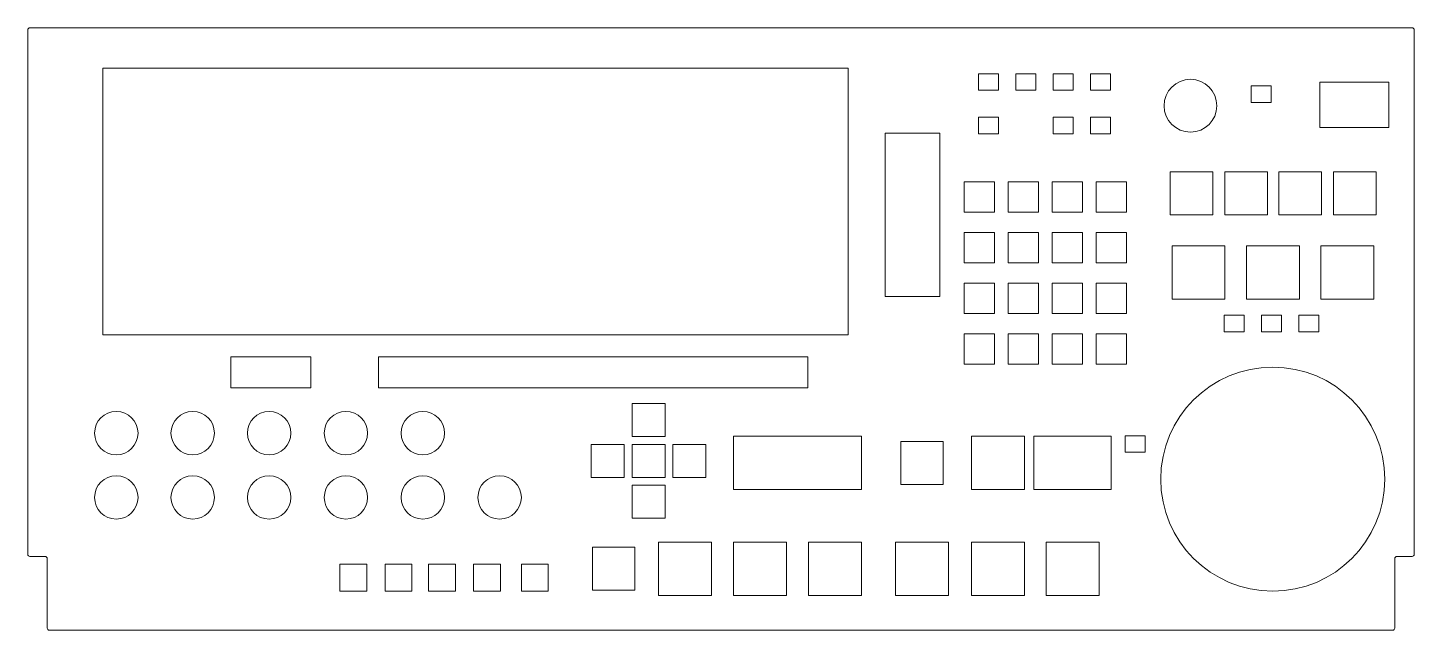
# Model space of a CAD drawing. Header units: inches. Extents: x 0 to 16, y 0 to 6.9.
import ezdxf

# ---------------------------------------------------------------- set-up
doc = ezdxf.new("R2010")
doc.units = ezdxf.units.IN
doc.header["$MEASUREMENT"] = 0
doc.layers.add('expand', color=178, linetype='Continuous', lineweight=0, true_color=0x000000)

msp = doc.modelspace()

# ---------------------------------------------------------------- linework, layer by layer
at = {"layer": 'expand'}
for p, q in [((0, 6.9125), (0, 0.875)), ((15.94375, 6.9375), (0.025, 6.9375)), ((15.96875, 0.875), (15.96875, 6.9125)), ((9.4475, 6.4725), (0.865, 6.4725)), ((0.865, 6.4725), (0.865, 3.4025)), ((9.4475, 6.4725), (9.4475, 3.4025)), ((10.94875, 6.2175), (10.94875, 6.4075)), ((11.17875, 6.4075), (10.94875, 6.4075)), ((11.17875, 6.2175), (11.17875, 6.4075)), ((11.60875, 6.4075), (11.37875, 6.4075)), ((11.37875, 6.2175), (11.37875, 6.4075)), ((11.60875, 6.2175), (11.60875, 6.4075)), ((12.03875, 6.4075), (11.80875, 6.4075)), ((11.80875, 6.2175), (11.80875, 6.4075)), ((12.03875, 6.2175), (12.03875, 6.4075)), ((12.46875, 6.4075), (12.23875, 6.4075)), ((12.23875, 6.2175), (12.23875, 6.4075)), ((12.46875, 6.2175), (12.46875, 6.4075)), ((14.08875, 6.0775), (14.08875, 6.2675)), ((14.31875, 6.2675), (14.08875, 6.2675)), ((14.31875, 6.0775), (14.31875, 6.2675)), ((14.88275, 6.3125), (15.67475, 6.3125)), ((14.88275, 5.7875), (14.88275, 6.3125)), ((15.67475, 6.3125), (15.67475, 5.7875)), ((11.17875, 6.2175), (10.94875, 6.2175)), ((11.60875, 6.2175), (11.37875, 6.2175)), ((12.03875, 6.2175), (11.80875, 6.2175)), ((12.46875, 6.2175), (12.23875, 6.2175)), ((14.31875, 6.0775), (14.08875, 6.0775)), ((10.94875, 5.7175), (10.94875, 5.9075)), ((11.17875, 5.9075), (10.94875, 5.9075)), ((11.17875, 5.7175), (11.17875, 5.9075)), ((11.80875, 5.7175), (11.80875, 5.9075)), ((12.03875, 5.9075), (11.80875, 5.9075)), ((12.03875, 5.7175), (12.03875, 5.9075)), ((12.46875, 5.9075), (12.23875, 5.9075)), ((12.23875, 5.7175), (12.23875, 5.9075)), ((12.46875, 5.7175), (12.46875, 5.9075)), ((15.67475, 5.7875), (14.88275, 5.7875)), ((10.50375, 5.7225), (9.87375, 5.7225)), ((9.87375, 5.7225), (9.87375, 3.8425)), ((10.50375, 5.7225), (10.50375, 3.8425)), ((11.17875, 5.7175), (10.94875, 5.7175)), ((12.03875, 5.7175), (11.80875, 5.7175)), ((12.46875, 5.7175), (12.23875, 5.7175)), ((13.15875, 4.7835), (13.15875, 5.2785)), ((13.15875, 5.2785), (13.64875, 5.2785)), ((13.64875, 5.2785), (13.64875, 4.7835)), ((13.78875, 4.7835), (13.78875, 5.2785)), ((13.78875, 5.2785), (14.27875, 5.2785)), ((14.27875, 5.2785), (14.27875, 4.7835)), ((14.40875, 4.7835), (14.40875, 5.2785)), ((14.40875, 5.2785), (14.89875, 5.2785)), ((14.89875, 5.2785), (14.89875, 4.7835)), ((15.03875, 4.7835), (15.03875, 5.2785)), ((15.03875, 5.2785), (15.52875, 5.2785)), ((15.52875, 5.2785), (15.52875, 4.7835)), ((10.78375, 5.1625), (11.13375, 5.1625)), ((10.78375, 4.8125), (10.78375, 5.1625)), ((11.13375, 5.1625), (11.13375, 4.8125)), ((11.29045, 5.1625), (11.64045, 5.1625)), ((11.29045, 4.8125), (11.29045, 5.1625)), ((11.64045, 5.1625), (11.64045, 4.8125)), ((11.79705, 4.8125), (11.79705, 5.1625)), ((11.79705, 5.1625), (12.14705, 5.1625)), ((12.14705, 5.1625), (12.14705, 4.8125)), ((12.30375, 4.8125), (12.30375, 5.1625)), ((12.30375, 5.1625), (12.65375, 5.1625)), ((12.65375, 5.1625), (12.65375, 4.8125)), ((11.13375, 4.8125), (10.78375, 4.8125)), ((11.64045, 4.8125), (11.29045, 4.8125)), ((12.14705, 4.8125), (11.79705, 4.8125)), ((12.65375, 4.8125), (12.30375, 4.8125)), ((13.64875, 4.7835), (13.15875, 4.7835)), ((14.27875, 4.7835), (13.78875, 4.7835)), ((14.89875, 4.7835), (14.40875, 4.7835)), ((15.52875, 4.7835), (15.03875, 4.7835)), ((10.78375, 4.5795), (11.13375, 4.5795)), ((10.78375, 4.2295), (10.78375, 4.5795)), ((11.13375, 4.5795), (11.13375, 4.2295)), ((11.29045, 4.5795), (11.64045, 4.5795)), ((11.29045, 4.2295), (11.29045, 4.5795)), ((11.64045, 4.5795), (11.64045, 4.2295)), ((11.79705, 4.5795), (12.14705, 4.5795)), ((11.79705, 4.2295), (11.79705, 4.5795)), ((12.14705, 4.5795), (12.14705, 4.2295)), ((12.30375, 4.5795), (12.65375, 4.5795)), ((12.30375, 4.2295), (12.30375, 4.5795)), ((12.65375, 4.5795), (12.65375, 4.2295)), ((13.17875, 3.8125), (13.17875, 4.4275)), ((13.17875, 4.4275), (13.78875, 4.4275)), ((13.78875, 4.4275), (13.78875, 3.8125)), ((14.03625, 3.8125), (14.03625, 4.4275)), ((14.03625, 4.4275), (14.64625, 4.4275)), ((14.64625, 4.4275), (14.64625, 3.8125)), ((14.89375, 3.8125), (14.89375, 4.4275)), ((14.89375, 4.4275), (15.50375, 4.4275)), ((15.50375, 4.4275), (15.50375, 3.8125)), ((11.13375, 4.2295), (10.78375, 4.2295)), ((11.64045, 4.2295), (11.29045, 4.2295)), ((12.14705, 4.2295), (11.79705, 4.2295)), ((12.65375, 4.2295), (12.30375, 4.2295)), ((10.78375, 3.9955), (11.13375, 3.9955)), ((10.78375, 3.6455), (10.78375, 3.9955)), ((11.13375, 3.9955), (11.13375, 3.6455)), ((11.29045, 3.9955), (11.64045, 3.9955)), ((11.29045, 3.6455), (11.29045, 3.9955)), ((11.64045, 3.9955), (11.64045, 3.6455)), ((11.79705, 3.9955), (12.14705, 3.9955)), ((11.79705, 3.6455), (11.79705, 3.9955)), ((12.14705, 3.9955), (12.14705, 3.6455)), ((12.30375, 3.9955), (12.65375, 3.9955)), ((12.30375, 3.6455), (12.30375, 3.9955)), ((12.65375, 3.9955), (12.65375, 3.6455)), ((10.50375, 3.8425), (9.87375, 3.8425)), ((13.78875, 3.8125), (13.17875, 3.8125)), ((14.64625, 3.8125), (14.03625, 3.8125)), ((15.50375, 3.8125), (14.89375, 3.8125)), ((11.13375, 3.6455), (10.78375, 3.6455)), ((11.64045, 3.6455), (11.29045, 3.6455)), ((12.14705, 3.6455), (11.79705, 3.6455)), ((12.65375, 3.6455), (12.30375, 3.6455)), ((13.77875, 3.4375), (13.77875, 3.6275)), ((14.00875, 3.6275), (13.77875, 3.6275)), ((14.00875, 3.4375), (14.00875, 3.6275)), ((14.20875, 3.4375), (14.20875, 3.6275)), ((14.43875, 3.6275), (14.20875, 3.6275)), ((14.43875, 3.4375), (14.43875, 3.6275)), ((14.63875, 3.4375), (14.63875, 3.6275)), ((14.86875, 3.6275), (14.63875, 3.6275)), ((14.86875, 3.4375), (14.86875, 3.6275)), ((9.4475, 3.4025), (0.865, 3.4025)), ((10.78375, 3.4125), (11.13375, 3.4125)), ((10.78375, 3.0625), (10.78375, 3.4125)), ((11.13375, 3.4125), (11.13375, 3.0625)), ((11.29045, 3.4125), (11.64045, 3.4125)), ((11.29045, 3.0625), (11.29045, 3.4125)), ((11.64045, 3.4125), (11.64045, 3.0625)), ((11.79705, 3.4125), (12.14705, 3.4125)), ((11.79705, 3.0625), (11.79705, 3.4125)), ((12.14705, 3.4125), (12.14705, 3.0625)), ((12.30375, 3.4125), (12.65375, 3.4125)), ((12.30375, 3.0625), (12.30375, 3.4125)), ((12.65375, 3.4125), (12.65375, 3.0625)), ((14.00875, 3.4375), (13.77875, 3.4375)), ((14.43875, 3.4375), (14.20875, 3.4375)), ((14.86875, 3.4375), (14.63875, 3.4375)), ((2.34, 3.15), (3.26, 3.15)), ((2.34, 3.15), (2.34, 2.79)), ((3.26, 3.15), (3.26, 2.79)), ((4.04, 3.15), (8.985, 3.15)), ((4.04, 3.15), (4.04, 2.79)), ((8.985, 3.15), (8.985, 2.79)), ((11.13375, 3.0625), (10.78375, 3.0625)), ((11.64045, 3.0625), (11.29045, 3.0625)), ((12.14705, 3.0625), (11.79705, 3.0625)), ((12.65375, 3.0625), (12.30375, 3.0625)), ((2.34, 2.79), (3.26, 2.79)), ((4.04, 2.79), (8.985, 2.79)), ((6.96, 2.61), (7.34, 2.61)), ((6.96, 2.23), (6.96, 2.61)), ((7.34, 2.61), (7.34, 2.23)), ((12.63875, 2.05), (12.63875, 2.24)), ((12.63875, 2.24), (12.86875, 2.24)), ((12.86875, 2.05), (12.86875, 2.24)), ((6.49, 2.14), (6.87, 2.14)), ((6.49, 1.76), (6.49, 2.14)), ((6.87, 2.14), (6.87, 1.76)), ((7.34, 2.23), (6.96, 2.23)), ((6.96, 2.14), (7.34, 2.14)), ((6.96, 1.76), (6.96, 2.14)), ((7.34, 2.14), (7.34, 1.76)), ((7.43, 1.76), (7.43, 2.14)), ((7.43, 2.14), (7.81, 2.14)), ((7.81, 2.14), (7.81, 1.76)), ((8.12875, 2.235), (9.60375, 2.235)), ((8.12875, 1.62), (8.12875, 2.235)), ((9.60375, 2.235), (9.60375, 1.62)), ((10.05375, 2.175), (10.54375, 2.175)), ((10.05375, 1.68), (10.05375, 2.175)), ((10.54375, 2.175), (10.54375, 1.68)), ((10.86875, 1.62), (10.86875, 2.235)), ((10.86875, 2.235), (11.47875, 2.235)), ((11.47875, 2.235), (11.47875, 1.62)), ((11.58875, 1.62), (11.58875, 2.235)), ((11.58875, 2.235), (12.47875, 2.235)), ((12.47875, 2.235), (12.47875, 1.62)), ((12.63875, 2.05), (12.86875, 2.05)), ((6.87, 1.76), (6.49, 1.76)), ((7.34, 1.76), (6.96, 1.76)), ((7.81, 1.76), (7.43, 1.76)), ((6.96, 1.67), (7.34, 1.67)), ((6.96, 1.29), (6.96, 1.67)), ((7.34, 1.67), (7.34, 1.29)), ((9.60375, 1.62), (8.12875, 1.62)), ((10.54375, 1.68), (10.05375, 1.68)), ((11.47875, 1.62), (10.86875, 1.62)), ((12.47875, 1.62), (11.58875, 1.62)), ((7.34, 1.29), (6.96, 1.29)), ((7.26375, 0.4), (7.26375, 1.015)), ((7.26375, 1.015), (7.87375, 1.015)), ((7.87375, 1.015), (7.87375, 0.4)), ((8.12875, 0.4), (8.12875, 1.015)), ((8.12875, 1.015), (8.73875, 1.015)), ((8.73875, 1.015), (8.73875, 0.4)), ((8.99375, 0.4), (8.99375, 1.015)), ((8.99375, 1.015), (9.60375, 1.015)), ((9.60375, 1.015), (9.60375, 0.4)), ((9.99375, 0.4), (9.99375, 1.015)), ((9.99375, 1.015), (10.60375, 1.015)), ((10.60375, 1.015), (10.60375, 0.4)), ((10.86875, 0.4), (10.86875, 1.015)), ((10.86875, 1.015), (11.47875, 1.015)), ((11.47875, 1.015), (11.47875, 0.4)), ((11.72875, 0.4), (11.72875, 1.015)), ((11.72875, 1.015), (12.33875, 1.015)), ((12.33875, 1.015), (12.33875, 0.4)), ((0.025, 0.85), (0.2, 0.85)), ((0.225, 0.825), (0.225, 0.025)), ((6.50375, 0.46), (6.50375, 0.955)), ((6.50375, 0.955), (6.99375, 0.955)), ((6.99375, 0.46), (6.99375, 0.955)), ((15.74375, 0.025), (15.74375, 0.825)), ((15.76875, 0.85), (15.94375, 0.85)), ((3.595, 0.45), (3.595, 0.76)), ((3.595, 0.76), (3.905, 0.76)), ((3.905, 0.76), (3.905, 0.45)), ((4.115, 0.45), (4.115, 0.76)), ((4.115, 0.76), (4.425, 0.76)), ((4.425, 0.76), (4.425, 0.45)), ((4.615, 0.45), (4.615, 0.76)), ((4.615, 0.76), (4.925, 0.76)), ((4.925, 0.76), (4.925, 0.45)), ((5.135, 0.45), (5.135, 0.76)), ((5.135, 0.76), (5.445, 0.76)), ((5.445, 0.76), (5.445, 0.45)), ((5.685, 0.45), (5.685, 0.76)), ((5.685, 0.76), (5.995, 0.76)), ((5.995, 0.76), (5.995, 0.45)), ((3.905, 0.45), (3.595, 0.45)), ((4.425, 0.45), (4.115, 0.45)), ((4.925, 0.45), (4.615, 0.45)), ((5.445, 0.45), (5.135, 0.45)), ((5.995, 0.45), (5.685, 0.45)), ((6.50375, 0.46), (6.99375, 0.46)), ((7.87375, 0.4), (7.26375, 0.4)), ((8.73875, 0.4), (8.12875, 0.4)), ((9.60375, 0.4), (8.99375, 0.4)), ((10.60375, 0.4), (9.99375, 0.4)), ((11.47875, 0.4), (10.86875, 0.4)), ((12.33875, 0.4), (11.72875, 0.4)), ((0.25, 0), (15.71875, 0))]:
    msp.add_line(p, q, dxfattribs=at)
for centre, radius in [((13.39075, 6.0395), 0.304), ((14.33875, 1.74), 1.29), ((1.02, 2.27), 0.25), ((1.9, 2.27), 0.25), ((2.78, 2.27), 0.25), ((3.665, 2.27), 0.25), ((4.55, 2.27), 0.25), ((1.02, 1.53), 0.25), ((1.9, 1.53), 0.25), ((2.78, 1.53), 0.25), ((3.665, 1.53), 0.25), ((4.55, 1.53), 0.25), ((5.435, 1.53), 0.25)]:
    msp.add_circle(centre, radius, dxfattribs=at)
for centre, start, end in [((0.025, 6.9125), 90, 180), ((15.94375, 6.9125), 0, 90), ((0.025, 0.875), 180, 270), ((0.2, 0.825), 0, 90), ((15.76875, 0.825), 90, 180), ((15.94375, 0.875), 270, 0), ((0.25, 0.025), 180, 270), ((15.71875, 0.025), 270, 0)]:
    msp.add_arc(centre, 0.025, start, end, dxfattribs=at)

doc.saveas('drawing.dxf')
